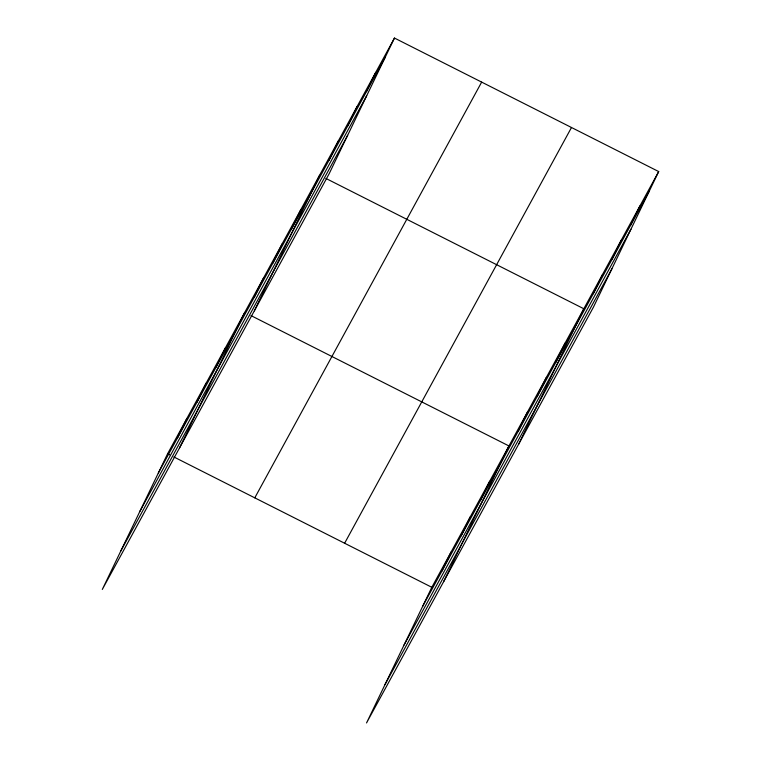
<?xml version="1.0" encoding="UTF-8"?>
<svg xmlns="http://www.w3.org/2000/svg" width="761" height="761" viewBox="0 0 761 761"><rect width="100%" height="100%" fill="white"/><g stroke="black" fill="none" stroke-linecap="round" stroke-linejoin="round"><path stroke-width="1.14" d="M394.464 38.05L167.591 453.784L102.307 589.433L329.18 173.698L394.464 38.05L658.693 171.567L593.409 307.216L366.536 722.95L431.82 587.302L658.693 171.567M177.589 437.737L186.873 418.445M196.871 402.407L206.164 383.106M216.162 367.068L225.446 347.777M179.444 448.086L244.728 312.438M254.164 297.427L263.449 278.136M272.876 263.135L282.16 243.843M291.596 228.833L300.88 209.541M254.317 310.888L319.601 175.239M329.028 160.238L338.312 140.947M347.748 125.936L357.033 106.645M366.46 91.643L375.753 72.352M441.818 571.254L451.102 551.963M461.099 535.925L470.384 516.624M480.381 500.586L489.665 481.294M443.673 581.604L508.957 445.956L250.959 315.587M518.384 430.945L527.668 411.653M537.104 396.652L546.388 377.361M555.825 362.35L565.109 343.059M518.536 444.405L583.82 308.757L325.822 178.388M593.257 293.756L602.541 274.464M611.968 259.453L621.252 240.162M630.688 225.161L639.972 205.87M158.307 473.076L385.18 57.341M139.824 511.478L366.697 95.743M120.79 551.031L347.663 135.296M254.783 497.846L481.656 82.112M344.619 543.24L571.492 127.506M422.536 606.593L649.409 190.859M404.053 644.995L630.926 229.261M385.009 684.558L611.892 268.823M167.591 453.784L169.665 454.831M173.822 456.933L431.82 587.302"/></g></svg>
